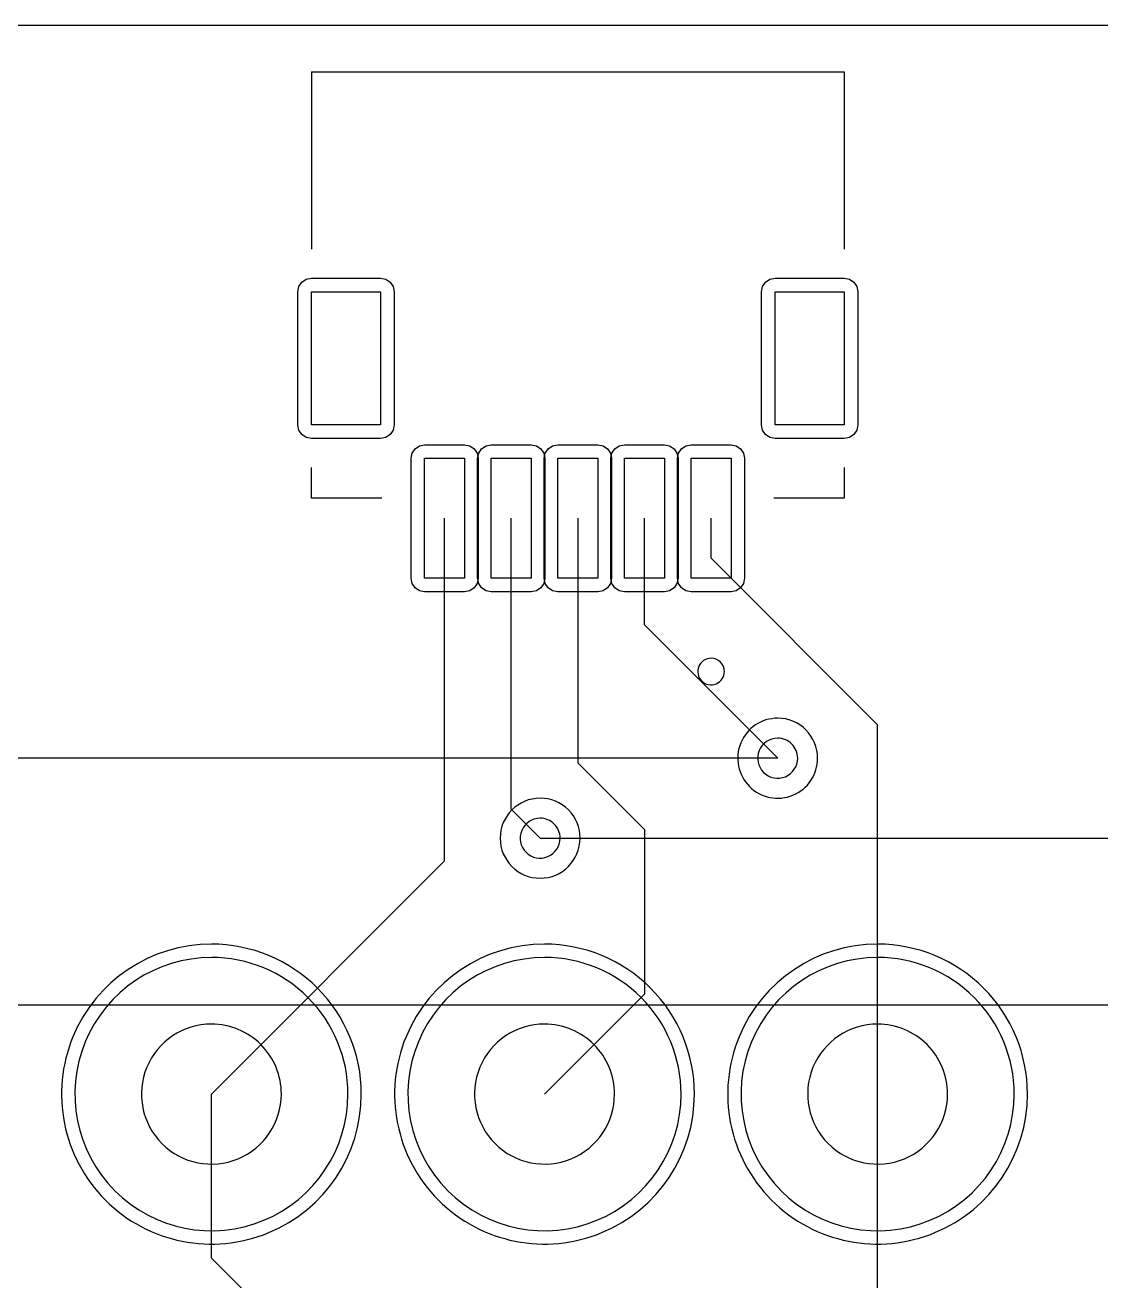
# Model space of a CAD drawing. Header units: millimetres. Extents: x 10 to 287, y 10 to 200.
# Drawn here: x 163.85 to 171.93, y 89.59 to 99.01 of the extents above; entities that cross this region are included whole.
import ezdxf

# ---------------------------------------------------------------- set-up
doc = ezdxf.new("R2010")
doc.units = ezdxf.units.MM
doc.layers.get('0').update_dxf_attribs({"linetype": 'CONTINUOUS'})

msp = doc.modelspace()

# ---------------------------------------------------------------- linework, layer by layer
at = {"color": 7}
for points in [[(156.5, 99.0072), (179, 99.0072)], [(166, 98.6572), (166, 97.3272)], [(166, 98.6572), (170, 98.6572)], [(170, 98.6572), (170, 97.3272)], [(166, 95.4572), (166, 95.6872)], [(170, 95.6872), (170, 95.4572), (169.47, 95.4572)], [(166.53, 95.4572), (166, 95.4572)], [(165.25, 90.9872), (167, 92.7372), (167, 95.3072)], [(167.7172, 92.9072), (167.5, 93.1244), (167.5, 95.3072)], [(168, 95.3072), (168, 93.4729), (168.5, 92.9729), (168.5, 91.7372), (167.75, 90.9872)], [(168.5, 94.5072), (168.5, 95.3072)], [(170.25, 90.9872), (170.25, 93.7572), (169, 95.0072), (169, 95.3072)], [(169.5, 93.5072), (168.5, 94.5072)], [(169.5, 93.5072), (163, 93.5072), (159.85, 90.3572), (159.85, 81.1572), (164.5, 76.5072)], [(167.7172, 92.9072), (172.6, 92.9072), (178.5, 87.0072), (178.5, 84.2772), (176.48, 82.2572)], [(176.48, 84.7572), (170.25, 84.7572), (165.25, 89.7572), (165.25, 90.9872)], [(170.25, 85.9872), (170.25, 90.9872)]]:
    msp.add_lwpolyline(points, dxfattribs=at)
for points in [[(166.622, 96.0072), (166.6142, 95.9682), (166.5921, 95.9351), (166.559, 95.913), (166.52, 95.9052), (166, 95.9052), (165.961, 95.913), (165.9279, 95.9351), (165.9058, 95.9682), (165.898, 96.0072), (165.898, 97.0072), (165.9058, 97.0462), (165.9279, 97.0793), (165.961, 97.1014), (166, 97.1092), (166.52, 97.1092), (166.559, 97.1014), (166.5921, 97.0793), (166.6142, 97.0462), (166.622, 97.0072)], [(170.102, 96.0072), (170.0942, 95.9682), (170.0721, 95.9351), (170.039, 95.913), (170, 95.9052), (169.48, 95.9052), (169.441, 95.913), (169.4079, 95.9351), (169.3858, 95.9682), (169.378, 96.0072), (169.378, 97.0072), (169.3858, 97.0462), (169.4079, 97.0793), (169.441, 97.1014), (169.48, 97.1092), (170, 97.1092), (170.039, 97.1014), (170.0721, 97.0793), (170.0942, 97.0462), (170.102, 97.0072)], [(166.52, 97.0072), (166.52, 96.0072), (166, 96.0072), (166, 97.0072)], [(166.52, 97.0072), (166.52, 96.0072), (166, 96.0072), (166, 97.0072)], [(170, 97.0072), (170, 96.0072), (169.48, 96.0072), (169.48, 97.0072)], [(170, 97.0072), (170, 96.0072), (169.48, 96.0072), (169.48, 97.0072)], [(167.252, 94.8572), (167.2442, 94.8182), (167.2221, 94.7851), (167.189, 94.763), (167.15, 94.7552), (166.85, 94.7552), (166.811, 94.763), (166.7779, 94.7851), (166.7558, 94.8182), (166.748, 94.8572), (166.748, 95.7572), (166.7558, 95.7962), (166.7779, 95.8293), (166.811, 95.8514), (166.85, 95.8592), (167.15, 95.8592), (167.189, 95.8514), (167.2221, 95.8293), (167.2442, 95.7962), (167.252, 95.7572)], [(167.752, 94.8572), (167.7442, 94.8182), (167.7221, 94.7851), (167.689, 94.763), (167.65, 94.7552), (167.35, 94.7552), (167.311, 94.763), (167.2779, 94.7851), (167.2558, 94.8182), (167.248, 94.8572), (167.248, 95.7572), (167.2558, 95.7962), (167.2779, 95.8293), (167.311, 95.8514), (167.35, 95.8592), (167.65, 95.8592), (167.689, 95.8514), (167.7221, 95.8293), (167.7442, 95.7962), (167.752, 95.7572)], [(168.252, 94.8572), (168.2442, 94.8182), (168.2221, 94.7851), (168.189, 94.763), (168.15, 94.7552), (167.85, 94.7552), (167.811, 94.763), (167.7779, 94.7851), (167.7558, 94.8182), (167.748, 94.8572), (167.748, 95.7572), (167.7558, 95.7962), (167.7779, 95.8293), (167.811, 95.8514), (167.85, 95.8592), (168.15, 95.8592), (168.189, 95.8514), (168.2221, 95.8293), (168.2442, 95.7962), (168.252, 95.7572)], [(168.752, 94.8572), (168.7442, 94.8182), (168.7221, 94.7851), (168.689, 94.763), (168.65, 94.7552), (168.35, 94.7552), (168.311, 94.763), (168.2779, 94.7851), (168.2558, 94.8182), (168.248, 94.8572), (168.248, 95.7572), (168.2558, 95.7962), (168.2779, 95.8293), (168.311, 95.8514), (168.35, 95.8592), (168.65, 95.8592), (168.689, 95.8514), (168.7221, 95.8293), (168.7442, 95.7962), (168.752, 95.7572)], [(169.252, 94.8572), (169.2442, 94.8182), (169.2221, 94.7851), (169.189, 94.763), (169.15, 94.7552), (168.85, 94.7552), (168.811, 94.763), (168.7779, 94.7851), (168.7558, 94.8182), (168.748, 94.8572), (168.748, 95.7572), (168.7558, 95.7962), (168.7779, 95.8293), (168.811, 95.8514), (168.85, 95.8592), (169.15, 95.8592), (169.189, 95.8514), (169.2221, 95.8293), (169.2442, 95.7962), (169.252, 95.7572)], [(167.15, 95.7572), (167.15, 94.8572), (166.85, 94.8572), (166.85, 95.7572)], [(167.15, 95.7572), (167.15, 94.8572), (166.85, 94.8572), (166.85, 95.7572)], [(167.65, 95.7572), (167.65, 94.8572), (167.35, 94.8572), (167.35, 95.7572)], [(167.65, 95.7572), (167.65, 94.8572), (167.35, 94.8572), (167.35, 95.7572)], [(168.15, 95.7572), (168.15, 94.8572), (167.85, 94.8572), (167.85, 95.7572)], [(168.15, 95.7572), (168.15, 94.8572), (167.85, 94.8572), (167.85, 95.7572)], [(168.65, 95.7572), (168.65, 94.8572), (168.35, 94.8572), (168.35, 95.7572)], [(168.65, 95.7572), (168.65, 94.8572), (168.35, 94.8572), (168.35, 95.7572)], [(169.15, 95.7572), (169.15, 94.8572), (168.85, 94.8572), (168.85, 95.7572)], [(169.15, 95.7572), (169.15, 94.8572), (168.85, 94.8572), (168.85, 95.7572)], [(169, 94.2572)], [(169.5, 93.8072)], [(169.5, 93.8072)], [(169.5, 93.6572)], [(169.5, 93.6572)], [(167.7172, 93.2072)], [(167.7172, 93.2072)], [(167.7172, 93.0572)], [(167.7172, 93.0572)], [(165.25, 92.1122)], [(165.25, 92.1122)], [(167.75, 92.1122)], [(167.75, 92.1122)], [(170.25, 92.1122)], [(170.25, 92.1122)], [(165.25, 92.0122)], [(165.25, 92.0122)], [(167.75, 92.0122)], [(167.75, 92.0122)], [(170.25, 92.0122)], [(170.25, 92.0122)], [(165.25, 91.5122)], [(165.25, 91.5122)], [(165.25, 91.5122)], [(165.25, 91.5122)], [(167.75, 91.5122)], [(167.75, 91.5122)], [(167.75, 91.5122)], [(167.75, 91.5122)], [(170.25, 91.5122)], [(170.25, 91.5122)], [(170.25, 91.5122)], [(170.25, 91.5122)]]:
    msp.add_lwpolyline(points, close=True, dxfattribs=at)
at = {"color": 2}
msp.add_lwpolyline([(172.5, 88.8322), (174.325, 88.8322), (174.325, 87.0072), (177.15, 87.0072), (177.15, 77.5072), (174.325, 77.5072), (174.325, 75.6822), (172.05, 75.6822), (172.05, 70.6572), (163.45, 70.6572), (163.45, 75.6822), (161.175, 75.6822), (161.175, 88.8322), (163, 88.8322), (163, 91.6572), (172.5, 91.6572)], close=True, dxfattribs=at)
at = {"color": 7}
for points in [[(169, 94.2572), (168.959554, 94.2572), (168.92309, 94.232836), (168.907612, 94.195468)], [(169.070711, 94.227911), (169.051957, 94.246664), (169.026522, 94.2572), (169, 94.2572)], [(169.1, 94.1572), (169.1, 94.183722), (169.089464, 94.209157), (169.070711, 94.227911)], [(168.907612, 94.195468), (168.892134, 94.158101), (168.90069, 94.115089), (168.929289, 94.086489)], [(169.038268, 94.064812), (169.075636, 94.08029), (169.1, 94.116754), (169.1, 94.1572)], [(168.929289, 94.086489), (168.957889, 94.05789), (169.000901, 94.049334), (169.038268, 94.064812)], [(169.5, 93.8072), (169.378661, 93.8072), (169.26927, 93.734107), (169.222836, 93.622005)], [(169.5, 93.8072), (169.378661, 93.8072), (169.26927, 93.734107), (169.222836, 93.622005)], [(169.712132, 93.719332), (169.655871, 93.775593), (169.579565, 93.8072), (169.5, 93.8072)], [(169.712132, 93.719332), (169.655871, 93.775593), (169.579565, 93.8072), (169.5, 93.8072)], [(169.5, 93.6572), (169.439331, 93.6572), (169.384635, 93.620654), (169.361418, 93.564603)], [(169.5, 93.6572), (169.439331, 93.6572), (169.384635, 93.620654), (169.361418, 93.564603)], [(169.606066, 93.613266), (169.577936, 93.641396), (169.539782, 93.6572), (169.5, 93.6572)], [(169.606066, 93.613266), (169.577936, 93.641396), (169.539782, 93.6572), (169.5, 93.6572)], [(169.8, 93.5072), (169.8, 93.586765), (169.768393, 93.663071), (169.712132, 93.719332)], [(169.8, 93.5072), (169.8, 93.586765), (169.768393, 93.663071), (169.712132, 93.719332)], [(169.222836, 93.622005), (169.176402, 93.509903), (169.202069, 93.380867), (169.287868, 93.295068)], [(169.222836, 93.622005), (169.176402, 93.509903), (169.202069, 93.380867), (169.287868, 93.295068)], [(169.361418, 93.564603), (169.338201, 93.508551), (169.351034, 93.444034), (169.393934, 93.401134)], [(169.361418, 93.564603), (169.338201, 93.508551), (169.351034, 93.444034), (169.393934, 93.401134)], [(169.65, 93.5072), (169.65, 93.546982), (169.634196, 93.585136), (169.606066, 93.613266)], [(169.65, 93.5072), (169.65, 93.546982), (169.634196, 93.585136), (169.606066, 93.613266)], [(169.557403, 93.368618), (169.613454, 93.391835), (169.65, 93.446531), (169.65, 93.5072)], [(169.557403, 93.368618), (169.613454, 93.391835), (169.65, 93.446531), (169.65, 93.5072)], [(169.614805, 93.230036), (169.726907, 93.27647), (169.8, 93.385861), (169.8, 93.5072)], [(169.614805, 93.230036), (169.726907, 93.27647), (169.8, 93.385861), (169.8, 93.5072)], [(169.393934, 93.401134), (169.436834, 93.358234), (169.501351, 93.345401), (169.557403, 93.368618)], [(169.393934, 93.401134), (169.436834, 93.358234), (169.501351, 93.345401), (169.557403, 93.368618)], [(169.287868, 93.295068), (169.373667, 93.209269), (169.502703, 93.183602), (169.614805, 93.230036)], [(169.287868, 93.295068), (169.373667, 93.209269), (169.502703, 93.183602), (169.614805, 93.230036)], [(167.7172, 93.2072), (167.551515, 93.2072), (167.4172, 93.072885), (167.4172, 92.9072)], [(167.7172, 93.2072), (167.551515, 93.2072), (167.4172, 93.072885), (167.4172, 92.9072)], [(167.929332, 93.119332), (167.873071, 93.175593), (167.796765, 93.2072), (167.7172, 93.2072)], [(167.929332, 93.119332), (167.873071, 93.175593), (167.796765, 93.2072), (167.7172, 93.2072)], [(168.0172, 92.9072), (168.0172, 92.986765), (167.985593, 93.063071), (167.929332, 93.119332)], [(168.0172, 92.9072), (168.0172, 92.986765), (167.985593, 93.063071), (167.929332, 93.119332)], [(167.7172, 93.0572), (167.656531, 93.0572), (167.601835, 93.020654), (167.578618, 92.964603)], [(167.7172, 93.0572), (167.656531, 93.0572), (167.601835, 93.020654), (167.578618, 92.964603)], [(167.823266, 93.013266), (167.795136, 93.041396), (167.756982, 93.0572), (167.7172, 93.0572)], [(167.823266, 93.013266), (167.795136, 93.041396), (167.756982, 93.0572), (167.7172, 93.0572)], [(167.8672, 92.9072), (167.8672, 92.946982), (167.851396, 92.985136), (167.823266, 93.013266)], [(167.8672, 92.9072), (167.8672, 92.946982), (167.851396, 92.985136), (167.823266, 93.013266)], [(167.4172, 92.9072), (167.4172, 92.741515), (167.551515, 92.6072), (167.7172, 92.6072)], [(167.4172, 92.9072), (167.4172, 92.741515), (167.551515, 92.6072), (167.7172, 92.6072)], [(167.578618, 92.964603), (167.555401, 92.908551), (167.568234, 92.844034), (167.611134, 92.801134)], [(167.578618, 92.964603), (167.555401, 92.908551), (167.568234, 92.844034), (167.611134, 92.801134)], [(167.7172, 92.6072), (167.882885, 92.6072), (168.0172, 92.741515), (168.0172, 92.9072)], [(167.7172, 92.6072), (167.882885, 92.6072), (168.0172, 92.741515), (168.0172, 92.9072)], [(167.774603, 92.768618), (167.830654, 92.791835), (167.8672, 92.846531), (167.8672, 92.9072)], [(167.774603, 92.768618), (167.830654, 92.791835), (167.8672, 92.846531), (167.8672, 92.9072)], [(167.611134, 92.801134), (167.654034, 92.758234), (167.718551, 92.745401), (167.774603, 92.768618)], [(167.611134, 92.801134), (167.654034, 92.758234), (167.718551, 92.745401), (167.774603, 92.768618)], [(165.25, 92.1122), (164.79498, 92.1122), (164.384764, 91.838103), (164.210636, 91.417719)], [(165.25, 92.1122), (164.79498, 92.1122), (164.384764, 91.838103), (164.210636, 91.417719)], [(166.045495, 91.782695), (165.834517, 91.993674), (165.548369, 92.1122), (165.25, 92.1122)], [(166.045495, 91.782695), (165.834517, 91.993674), (165.548369, 92.1122), (165.25, 92.1122)], [(167.75, 92.1122), (167.29498, 92.1122), (166.884764, 91.838103), (166.710636, 91.417719)], [(167.75, 92.1122), (167.29498, 92.1122), (166.884764, 91.838103), (166.710636, 91.417719)], [(168.545495, 91.782695), (168.334517, 91.993674), (168.048369, 92.1122), (167.75, 92.1122)], [(168.545495, 91.782695), (168.334517, 91.993674), (168.048369, 92.1122), (167.75, 92.1122)], [(170.25, 92.1122), (169.79498, 92.1122), (169.384764, 91.838103), (169.210636, 91.417719)], [(170.25, 92.1122), (169.79498, 92.1122), (169.384764, 91.838103), (169.210636, 91.417719)], [(171.045495, 91.782695), (170.834517, 91.993674), (170.548369, 92.1122), (170.25, 92.1122)], [(171.045495, 91.782695), (170.834517, 91.993674), (170.548369, 92.1122), (170.25, 92.1122)], [(165.25, 92.0122), (164.835426, 92.0122), (164.461674, 91.762467), (164.303023, 91.379451)], [(165.25, 92.0122), (164.835426, 92.0122), (164.461674, 91.762467), (164.303023, 91.379451)], [(165.974784, 91.711984), (165.78256, 91.904209), (165.521847, 92.0122), (165.25, 92.0122)], [(165.974784, 91.711984), (165.78256, 91.904209), (165.521847, 92.0122), (165.25, 92.0122)], [(167.75, 92.0122), (167.335426, 92.0122), (166.961674, 91.762467), (166.803023, 91.379451)], [(167.75, 92.0122), (167.335426, 92.0122), (166.961674, 91.762467), (166.803023, 91.379451)], [(168.474784, 91.711984), (168.28256, 91.904209), (168.021847, 92.0122), (167.75, 92.0122)], [(168.474784, 91.711984), (168.28256, 91.904209), (168.021847, 92.0122), (167.75, 92.0122)], [(170.25, 92.0122), (169.835426, 92.0122), (169.461674, 91.762467), (169.303023, 91.379451)], [(170.25, 92.0122), (169.835426, 92.0122), (169.461674, 91.762467), (169.303023, 91.379451)], [(170.974784, 91.711984), (170.78256, 91.904209), (170.521847, 92.0122), (170.25, 92.0122)], [(170.974784, 91.711984), (170.78256, 91.904209), (170.521847, 92.0122), (170.25, 92.0122)], [(166.375, 90.9872), (166.375, 91.285569), (166.256474, 91.571717), (166.045495, 91.782695)], [(166.375, 90.9872), (166.375, 91.285569), (166.256474, 91.571717), (166.045495, 91.782695)], [(168.875, 90.9872), (168.875, 91.285569), (168.756474, 91.571717), (168.545495, 91.782695)], [(168.875, 90.9872), (168.875, 91.285569), (168.756474, 91.571717), (168.545495, 91.782695)], [(171.375, 90.9872), (171.375, 91.285569), (171.256474, 91.571717), (171.045495, 91.782695)], [(171.375, 90.9872), (171.375, 91.285569), (171.256474, 91.571717), (171.045495, 91.782695)], [(166.275, 90.9872), (166.275, 91.259047), (166.167009, 91.51976), (165.974784, 91.711984)], [(166.275, 90.9872), (166.275, 91.259047), (166.167009, 91.51976), (165.974784, 91.711984)], [(168.775, 90.9872), (168.775, 91.259047), (168.667009, 91.51976), (168.474784, 91.711984)], [(168.775, 90.9872), (168.775, 91.259047), (168.667009, 91.51976), (168.474784, 91.711984)], [(171.275, 90.9872), (171.275, 91.259047), (171.167009, 91.51976), (170.974784, 91.711984)], [(171.275, 90.9872), (171.275, 91.259047), (171.167009, 91.51976), (170.974784, 91.711984)], [(165.25, 91.5122), (165.037657, 91.5122), (164.846223, 91.384288), (164.764963, 91.188109)], [(165.25, 91.5122), (165.037657, 91.5122), (164.846223, 91.384288), (164.764963, 91.188109)], [(165.25, 91.5122), (165.037657, 91.5122), (164.846223, 91.384288), (164.764963, 91.188109)], [(165.25, 91.5122), (165.037657, 91.5122), (164.846223, 91.384288), (164.764963, 91.188109)], [(165.621231, 91.358431), (165.522774, 91.456888), (165.389239, 91.5122), (165.25, 91.5122)], [(165.621231, 91.358431), (165.522774, 91.456888), (165.389239, 91.5122), (165.25, 91.5122)], [(165.621231, 91.358431), (165.522774, 91.456888), (165.389239, 91.5122), (165.25, 91.5122)], [(165.621231, 91.358431), (165.522774, 91.456888), (165.389239, 91.5122), (165.25, 91.5122)], [(167.75, 91.5122), (167.537657, 91.5122), (167.346223, 91.384288), (167.264963, 91.188109)], [(167.75, 91.5122), (167.537657, 91.5122), (167.346223, 91.384288), (167.264963, 91.188109)], [(167.75, 91.5122), (167.537657, 91.5122), (167.346223, 91.384288), (167.264963, 91.188109)], [(167.75, 91.5122), (167.537657, 91.5122), (167.346223, 91.384288), (167.264963, 91.188109)], [(168.121231, 91.358431), (168.022774, 91.456888), (167.889239, 91.5122), (167.75, 91.5122)], [(168.121231, 91.358431), (168.022774, 91.456888), (167.889239, 91.5122), (167.75, 91.5122)], [(168.121231, 91.358431), (168.022774, 91.456888), (167.889239, 91.5122), (167.75, 91.5122)], [(168.121231, 91.358431), (168.022774, 91.456888), (167.889239, 91.5122), (167.75, 91.5122)], [(170.25, 91.5122), (170.037657, 91.5122), (169.846223, 91.384288), (169.764963, 91.188109)], [(170.25, 91.5122), (170.037657, 91.5122), (169.846223, 91.384288), (169.764963, 91.188109)], [(170.25, 91.5122), (170.037657, 91.5122), (169.846223, 91.384288), (169.764963, 91.188109)], [(170.25, 91.5122), (170.037657, 91.5122), (169.846223, 91.384288), (169.764963, 91.188109)], [(170.621231, 91.358431), (170.522774, 91.456888), (170.389239, 91.5122), (170.25, 91.5122)], [(170.621231, 91.358431), (170.522774, 91.456888), (170.389239, 91.5122), (170.25, 91.5122)], [(170.621231, 91.358431), (170.522774, 91.456888), (170.389239, 91.5122), (170.25, 91.5122)], [(170.621231, 91.358431), (170.522774, 91.456888), (170.389239, 91.5122), (170.25, 91.5122)], [(164.210636, 91.417719), (164.036507, 90.997335), (164.132757, 90.513453), (164.454505, 90.191705)], [(164.210636, 91.417719), (164.036507, 90.997335), (164.132757, 90.513453), (164.454505, 90.191705)], [(166.710636, 91.417719), (166.536507, 90.997335), (166.632757, 90.513453), (166.954505, 90.191705)], [(166.710636, 91.417719), (166.536507, 90.997335), (166.632757, 90.513453), (166.954505, 90.191705)], [(169.210636, 91.417719), (169.036507, 90.997335), (169.132757, 90.513453), (169.454505, 90.191705)], [(169.210636, 91.417719), (169.036507, 90.997335), (169.132757, 90.513453), (169.454505, 90.191705)], [(164.303023, 91.379451), (164.144373, 90.996434), (164.232068, 90.555563), (164.525216, 90.262416)], [(164.303023, 91.379451), (164.144373, 90.996434), (164.232068, 90.555563), (164.525216, 90.262416)], [(165.775, 90.9872), (165.775, 91.126439), (165.719688, 91.259974), (165.621231, 91.358431)], [(165.775, 90.9872), (165.775, 91.126439), (165.719688, 91.259974), (165.621231, 91.358431)], [(165.775, 90.9872), (165.775, 91.126439), (165.719688, 91.259974), (165.621231, 91.358431)], [(165.775, 90.9872), (165.775, 91.126439), (165.719688, 91.259974), (165.621231, 91.358431)], [(166.803023, 91.379451), (166.644373, 90.996434), (166.732068, 90.555563), (167.025216, 90.262416)], [(166.803023, 91.379451), (166.644373, 90.996434), (166.732068, 90.555563), (167.025216, 90.262416)], [(168.275, 90.9872), (168.275, 91.126439), (168.219688, 91.259974), (168.121231, 91.358431)], [(168.275, 90.9872), (168.275, 91.126439), (168.219688, 91.259974), (168.121231, 91.358431)], [(168.275, 90.9872), (168.275, 91.126439), (168.219688, 91.259974), (168.121231, 91.358431)], [(168.275, 90.9872), (168.275, 91.126439), (168.219688, 91.259974), (168.121231, 91.358431)], [(169.303023, 91.379451), (169.144373, 90.996434), (169.232068, 90.555563), (169.525216, 90.262416)], [(169.303023, 91.379451), (169.144373, 90.996434), (169.232068, 90.555563), (169.525216, 90.262416)], [(170.775, 90.9872), (170.775, 91.126439), (170.719688, 91.259974), (170.621231, 91.358431)], [(170.775, 90.9872), (170.775, 91.126439), (170.719688, 91.259974), (170.621231, 91.358431)], [(170.775, 90.9872), (170.775, 91.126439), (170.719688, 91.259974), (170.621231, 91.358431)], [(170.775, 90.9872), (170.775, 91.126439), (170.719688, 91.259974), (170.621231, 91.358431)], [(164.764963, 91.188109), (164.683703, 90.99193), (164.72862, 90.766118), (164.878769, 90.615969)], [(164.764963, 91.188109), (164.683703, 90.99193), (164.72862, 90.766118), (164.878769, 90.615969)], [(164.764963, 91.188109), (164.683703, 90.99193), (164.72862, 90.766118), (164.878769, 90.615969)], [(164.764963, 91.188109), (164.683703, 90.99193), (164.72862, 90.766118), (164.878769, 90.615969)], [(167.264963, 91.188109), (167.183703, 90.99193), (167.22862, 90.766118), (167.378769, 90.615969)], [(167.264963, 91.188109), (167.183703, 90.99193), (167.22862, 90.766118), (167.378769, 90.615969)], [(167.264963, 91.188109), (167.183703, 90.99193), (167.22862, 90.766118), (167.378769, 90.615969)], [(167.264963, 91.188109), (167.183703, 90.99193), (167.22862, 90.766118), (167.378769, 90.615969)], [(169.764963, 91.188109), (169.683703, 90.99193), (169.72862, 90.766118), (169.878769, 90.615969)], [(169.764963, 91.188109), (169.683703, 90.99193), (169.72862, 90.766118), (169.878769, 90.615969)], [(169.764963, 91.188109), (169.683703, 90.99193), (169.72862, 90.766118), (169.878769, 90.615969)], [(169.764963, 91.188109), (169.683703, 90.99193), (169.72862, 90.766118), (169.878769, 90.615969)], [(165.450909, 90.502163), (165.647088, 90.583423), (165.775, 90.774857), (165.775, 90.9872)], [(165.450909, 90.502163), (165.647088, 90.583423), (165.775, 90.774857), (165.775, 90.9872)], [(165.450909, 90.502163), (165.647088, 90.583423), (165.775, 90.774857), (165.775, 90.9872)], [(165.450909, 90.502163), (165.647088, 90.583423), (165.775, 90.774857), (165.775, 90.9872)], [(165.642251, 90.040223), (166.025267, 90.198874), (166.275, 90.572626), (166.275, 90.9872)], [(165.642251, 90.040223), (166.025267, 90.198874), (166.275, 90.572626), (166.275, 90.9872)], [(165.680519, 89.947836), (166.100903, 90.121964), (166.375, 90.53218), (166.375, 90.9872)], [(165.680519, 89.947836), (166.100903, 90.121964), (166.375, 90.53218), (166.375, 90.9872)], [(167.950909, 90.502163), (168.147088, 90.583423), (168.275, 90.774857), (168.275, 90.9872)], [(167.950909, 90.502163), (168.147088, 90.583423), (168.275, 90.774857), (168.275, 90.9872)], [(167.950909, 90.502163), (168.147088, 90.583423), (168.275, 90.774857), (168.275, 90.9872)], [(167.950909, 90.502163), (168.147088, 90.583423), (168.275, 90.774857), (168.275, 90.9872)], [(168.142251, 90.040223), (168.525267, 90.198874), (168.775, 90.572626), (168.775, 90.9872)], [(168.142251, 90.040223), (168.525267, 90.198874), (168.775, 90.572626), (168.775, 90.9872)], [(168.180519, 89.947836), (168.600903, 90.121964), (168.875, 90.53218), (168.875, 90.9872)], [(168.180519, 89.947836), (168.600903, 90.121964), (168.875, 90.53218), (168.875, 90.9872)], [(170.450909, 90.502163), (170.647088, 90.583423), (170.775, 90.774857), (170.775, 90.9872)], [(170.450909, 90.502163), (170.647088, 90.583423), (170.775, 90.774857), (170.775, 90.9872)], [(170.450909, 90.502163), (170.647088, 90.583423), (170.775, 90.774857), (170.775, 90.9872)], [(170.450909, 90.502163), (170.647088, 90.583423), (170.775, 90.774857), (170.775, 90.9872)], [(170.642251, 90.040223), (171.025267, 90.198874), (171.275, 90.572626), (171.275, 90.9872)], [(170.642251, 90.040223), (171.025267, 90.198874), (171.275, 90.572626), (171.275, 90.9872)], [(170.680519, 89.947836), (171.100903, 90.121964), (171.375, 90.53218), (171.375, 90.9872)], [(170.680519, 89.947836), (171.100903, 90.121964), (171.375, 90.53218), (171.375, 90.9872)], [(164.878769, 90.615969), (165.028918, 90.46582), (165.25473, 90.420903), (165.450909, 90.502163)], [(164.878769, 90.615969), (165.028918, 90.46582), (165.25473, 90.420903), (165.450909, 90.502163)], [(164.878769, 90.615969), (165.028918, 90.46582), (165.25473, 90.420903), (165.450909, 90.502163)], [(164.878769, 90.615969), (165.028918, 90.46582), (165.25473, 90.420903), (165.450909, 90.502163)], [(167.378769, 90.615969), (167.528918, 90.46582), (167.75473, 90.420903), (167.950909, 90.502163)], [(167.378769, 90.615969), (167.528918, 90.46582), (167.75473, 90.420903), (167.950909, 90.502163)], [(167.378769, 90.615969), (167.528918, 90.46582), (167.75473, 90.420903), (167.950909, 90.502163)], [(167.378769, 90.615969), (167.528918, 90.46582), (167.75473, 90.420903), (167.950909, 90.502163)], [(169.878769, 90.615969), (170.028918, 90.46582), (170.25473, 90.420903), (170.450909, 90.502163)], [(169.878769, 90.615969), (170.028918, 90.46582), (170.25473, 90.420903), (170.450909, 90.502163)], [(169.878769, 90.615969), (170.028918, 90.46582), (170.25473, 90.420903), (170.450909, 90.502163)], [(169.878769, 90.615969), (170.028918, 90.46582), (170.25473, 90.420903), (170.450909, 90.502163)], [(164.525216, 90.262416), (164.818363, 89.969268), (165.259234, 89.881573), (165.642251, 90.040223)], [(164.525216, 90.262416), (164.818363, 89.969268), (165.259234, 89.881573), (165.642251, 90.040223)], [(167.025216, 90.262416), (167.318363, 89.969268), (167.759234, 89.881573), (168.142251, 90.040223)], [(167.025216, 90.262416), (167.318363, 89.969268), (167.759234, 89.881573), (168.142251, 90.040223)], [(169.525216, 90.262416), (169.818363, 89.969268), (170.259234, 89.881573), (170.642251, 90.040223)], [(169.525216, 90.262416), (169.818363, 89.969268), (170.259234, 89.881573), (170.642251, 90.040223)], [(164.454505, 90.191705), (164.776253, 89.869957), (165.260135, 89.773707), (165.680519, 89.947836)], [(164.454505, 90.191705), (164.776253, 89.869957), (165.260135, 89.773707), (165.680519, 89.947836)], [(166.954505, 90.191705), (167.276253, 89.869957), (167.760135, 89.773707), (168.180519, 89.947836)], [(166.954505, 90.191705), (167.276253, 89.869957), (167.760135, 89.773707), (168.180519, 89.947836)], [(169.454505, 90.191705), (169.776253, 89.869957), (170.260135, 89.773707), (170.680519, 89.947836)], [(169.454505, 90.191705), (169.776253, 89.869957), (170.260135, 89.773707), (170.680519, 89.947836)]]:
    msp.add_open_spline(points, degree=3, dxfattribs=at)

doc.saveas('drawing.dxf')
